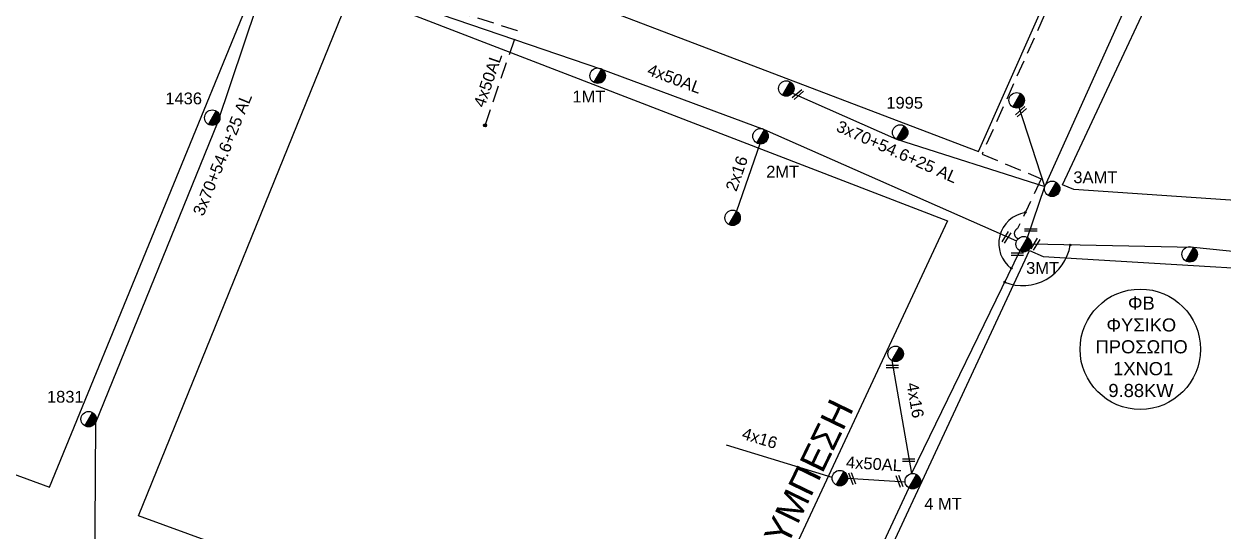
# Model space of a CAD drawing. Header units: millimetres. Extents: x 1421 to 7149, y 883 to 1925.
# Drawn here: x 5733.5 to 5916.5, y 1174.9 to 1252.2 of the extents above; entities that cross this region are included whole.
import ezdxf
from ezdxf.enums import TextEntityAlignment as Align

# ---------------------------------------------------------------- set-up
doc = ezdxf.new("R2010")
doc.units = ezdxf.units.MM
doc.linetypes.add('DASHED', pattern=[19.05, 12.7, -6.35])
for name, color, linetype in [('2x16', 7, 'Continuous'), ('Άγνωστα', 7, 'Continuous'), ('Γυμνά εναέρια ΧΤ (3Φ) 4x50AL', 7, 'Continuous'), ('Εναέρια παροχή ΧΤ 4x16', 7, 'SYN_LINE'), ('Καλώδια ΧΤ   3x150+50CU', 7, 'DASHED'), ('Καλώδια ΧΤ   3x150+70AL', 7, 'DASHED'), ('Μηχανική τομή', 7, 'Continuous'), ('Στύλος ΦΜ', 7, 'Continuous'), ('Στύλος ΦΜ @ 1', 7, 'Continuous'), ('Συνδέσεις', 7, 'Continuous'), ('Συνεστραμμένα ΧΤ   3x70+54.6+25 AL', 7, 'SYN_LINE'), ('Υπόβαθρο ΔΕΗ', 7, 'Continuous'), ('Υπόγεια καλώδια Παροχών ΧΤ   4x50AL', 7, 'DASHED')]:
    doc.layers.add(name, color=color, linetype=linetype)
doc.styles.add('arial', font='ARIAL.TTF')
doc.styles.get("Standard").update_dxf_attribs({"font": 'ARIAL.TTF'})
doc.linetypes.add('SYN_LINE', pattern='A,0.5,-0.0001,["/\\/\\/\\/",Standard,S=0.1,R=0,X=0,Y=-0.05],-0.25', length=0.7501)

# ---------------------------------------------------------------- blocks, each defined once
blk = doc.blocks.new('ΥΠΑΡΧΩΝ ΤΣΙΜΕΝΤΕΝΙΟΣ ΣΤΥΛΟΣ')
at = {"layer": 'Στύλος ΦΜ'}
blk.add_hatch(color=256, dxfattribs=at).paths.add_polyline_path([(-1.29, -2.28, 0.574793), (2.62, 0, 0.268822), (1.3, 2.27)])
blk.add_line((-1.29, -2.28), (1.3, 2.27), dxfattribs=at)
blk.add_circle((0, 0), 2.62, dxfattribs=at)
at = {"layer": 'Στύλος ΦΜ', "flags": 4}
for tag, p in [('ΑΡΙΘΜΟΣ', (-4.68, 8.05)), ('ΤΥΠΟΣ', (-4.91, 3.03))]:
    blk.add_attdef(tag, p, '', height=4, dxfattribs=at)
blk = doc.blocks.new('ΜΗΧΑΝΙΚΗ ΤΟΜΗ')
at = {"layer": 'Μηχανική τομή', "ltscale": 40}
for p, q in [((-3.67, 1.17), (3.91, 1.17)), ((3.91, -0.38), (-3.67, -0.38))]:
    blk.add_line(p, q, dxfattribs=at)
blk = doc.blocks.new('_ΣΥΝΔΕΣΗ')
at = {"layer": 'Συνδέσεις', "linetype": 'SYN_LINE', "ltscale": 40}
blk.add_hatch(color=256, dxfattribs=at).paths.add_polyline_path([(0.5, -0.01, 1), (-0.5, -0.01, 1)])
at = {"layer": 'Συνδέσεις'}
blk.add_circle((0, -0.01), 0.5, dxfattribs=at)

msp = doc.modelspace()

# ---------------------------------------------------------------- linework, layer by layer
at = {"layer": '2x16', "color": 151, "lineweight": -3, "ltscale": 0.1}
msp.add_lwpolyline([(5845.74, 1233.9), (5842.15, 1223.66)], dxfattribs=at)
at = {"layer": 'Άγνωστα', "lineweight": -3, "ltscale": 0.1}
msp.add_circle((5903.75, 1202.59), 9.18, dxfattribs=at)
at = {"layer": 'Γυμνά εναέρια ΧΤ (3Φ) 4x50AL', "color": 151, "lineweight": -3, "ltscale": 0.1}
msp.add_lwpolyline([(5783.87, 1258.24), (5821.59, 1245.33), (5846.41, 1236.1), (5884.89, 1219.1)], dxfattribs=at)
at = {"layer": 'Γυμνά εναέρια ΧΤ (3Φ) 4x50AL', "color": 62, "lineweight": -3, "ltscale": 0.1}
for points in [[(5885.39, 1217.6), (5868.85, 1183.62)], [(5867.88, 1182.3), (5859.1, 1182.86)], [(5868.47, 1181.43), (5856.98, 1156.77)]]:
    msp.add_lwpolyline(points, dxfattribs=at)
at = {"layer": 'Εναέρια παροχή ΧΤ 4x16', "color": 62, "linetype": 'Continuous', "lineweight": -3, "ltscale": 0.1}
for points in [[(5865.86, 1200.86), (5868.85, 1183.62)], [(5856.75, 1183.01), (5840.64, 1187.98)]]:
    msp.add_lwpolyline(points, dxfattribs=at)
at = {"layer": 'Καλώδια ΧΤ   3x150+50CU', "color": 151, "lineweight": -3, "ltscale": 0.2}
msp.add_lwpolyline([(5909.1, 1303.09, 0.95221), (5909.8, 1299.6), (5894.5, 1265.39, -0.740368), (5892.23, 1260.44), (5879.61, 1232.36), (5888.65, 1228.59), (5885.04, 1220.99), (5885.04, 1220.99, 0.723101), (5885.14, 1219.46)], format="xyb", dxfattribs=at)
at = {"layer": 'Καλώδια ΧΤ   3x150+70AL', "color": 151, "lineweight": -3, "ltscale": 0.2}
msp.add_line((5808.77, 1251.17), (5785.33, 1258.54), dxfattribs=at)
at = {"layer": 'Συνεστραμμένα ΧΤ   3x70+54.6+25 AL', "color": 6, "lineweight": -3, "ltscale": 15}
msp.add_lwpolyline([(5886.56, 1219.64), (5889.19, 1227.41), (5905.45, 1263.54), (5919.86, 1290.87), (5907.7, 1288.39)], dxfattribs=at)
at = {"layer": 'Συνεστραμμένα ΧΤ   3x70+54.6+25 AL', "color": 5, "lineweight": -3, "ltscale": 20}
msp.add_lwpolyline([(5771.03, 1261.14), (5762.98, 1237.01), (5744.41, 1191.37), (5744.26, 1167.51)], dxfattribs=at)
at = {"layer": 'Συνεστραμμένα ΧΤ   3x70+54.6+25 AL', "color": 6, "lineweight": -3, "ltscale": 20}
msp.add_lwpolyline([(5850.71, 1241.67), (5866.55, 1234.63), (5889.19, 1227.41), (5885.27, 1239.44)], dxfattribs=at)
at = {"layer": 'Συνεστραμμένα ΧΤ   3x70+54.6+25 AL', "color": 62, "lineweight": -3, "ltscale": 20}
msp.add_lwpolyline([(5940.25, 1215.23), (5911.87, 1218.09), (5887.15, 1218.6)], dxfattribs=at)
at = {"layer": 'Υπόβαθρο ΔΕΗ', "lineweight": -3, "ltscale": 0.2}
for points in [[(5930.15, 1224.44), (5893.63, 1226.94), (5891.87, 1227.69), (5934.06, 1317.84), (5966.74, 1315.75), (5930.15, 1224.44)], [(5694.66, 1222.44), (5686.55, 1200.19), (5737.38, 1181.55), (5770.22, 1261.74), (5681.87, 1296.42), (5650.54, 1213.48), (5678.93, 1202.98), (5689.05, 1229.31)], [(5787.46, 1267.69), (5879.05, 1232.76), (5892.16, 1262.26), (5809.57, 1291.57)], [(5838.48, 1145.24), (5750.99, 1177.17), (5783.47, 1257.27), (5874.37, 1222.19), (5838.48, 1145.24)], [(5896.41, 1131.34), (5874.44, 1139.19), (5871.32, 1131.96), (5850.73, 1139.94), (5886.86, 1217.63), (5888.95, 1216.72), (5943.27, 1213.47), (5954.24, 1241.34), (6033.61, 1200.49), (5987.76, 1121.5), (5916.12, 1103.3)]]:
    msp.add_lwpolyline(points, dxfattribs=at)
at = {"layer": 'Υπόβαθρο ΔΕΗ', "lineweight": -3}
for centre, radius, start, end in [((5886.95, 1218.71), 4.78, 99.0712, 232.966), ((5885.78, 1219.67), 7.38, 248.3819, 350.6666)]:
    msp.add_arc(centre, radius, start, end, dxfattribs=at)
at = {"layer": 'Υπόγεια καλώδια Παροχών ΧΤ   4x50AL', "color": 151, "lineweight": -3, "ltscale": 0.2}
msp.add_line((5803.82, 1236.74), (5808.77, 1251.17), dxfattribs=at)

# ---------------------------------------------------------------- block references
at = {"layer": 'Μηχανική τομή', "lineweight": -3}
for p, xscale, yscale, zscale, rotation in [((5851.48, 1241.55), 0.2499999999980199, 0.2499999999980199, 0.2499999999980199, 221.2692996901916), ((5885.52, 1238.92), 0.2499999999980199, 0.2499999999980199, 0.2499999999980199, 221.2692996901916), ((5887.09, 1220.88), 0.2499999999986238, 0.2499999999986238, 0.2499999999986238, 180.2484812249633), ((5883.27, 1219.74), 0.249999999998372, 0.249999999998372, 0.249999999998372, 238.2233097319096), ((5887.68, 1218.7), 0.249999999998372, 0.249999999998372, 0.249999999998372, 238.2233097319096), ((5885.02, 1217.2), 0.2499999999986239, 0.2499999999986239, 0.2499999999986239, 180.2484812249633), ((5865.96, 1200.06), 0.2499999999986239, 0.2499999999986239, 0.2499999999986239, 180.2484812249633), ((5868.46, 1185.76), 0.2499999999986239, 0.2499999999986239, 0.2499999999986239, 180.2484812249633), ((5859.9, 1182.86), 0.2499999999983369, 0.2499999999983369, 0.2499999999983369, 110.7123918091632), ((5867.14, 1182.45), 0.2499999999983369, 0.2499999999983369, 0.2499999999983369, 110.7123918091632)]:
    msp.add_blockref('ΜΗΧΑΝΙΚΗ ΤΟΜΗ', p, dxfattribs=dict(at, xscale=xscale, yscale=yscale, zscale=zscale, rotation=rotation))
at = {"layer": 'Στύλος ΦΜ @ 1', "lineweight": -3, "ltscale": 40}
ref = msp.add_blockref('ΥΠΑΡΧΩΝ ΤΣΙΜΕΝΤΕΝΙΟΣ ΣΤΥΛΟΣ', (5821, 1244.31), dxfattribs=dict(at, xscale=0.4499999999998181, yscale=0.4499999999998181, zscale=0.4499999999998181))
ref.add_attrib('ΤΥΠΟΣ', '1MT', (5817.14, 1240.23), dxfattribs={"layer": 'Στύλος ΦΜ', "height": 1.8, "flags": 4})
at = {"layer": 'Στύλος ΦΜ @ 1', "lineweight": -3, "ltscale": 40, "xscale": 0.4499999999998181, "yscale": 0.4499999999998181, "zscale": 0.4499999999998181}
for p in [(5849.76, 1242.36), (5884.9, 1240.56), (5841.57, 1222.63), (5911.28, 1217.07), (5866.44, 1201.89), (5857.93, 1182.93)]:
    msp.add_blockref('ΥΠΑΡΧΩΝ ΤΣΙΜΕΝΤΕΝΙΟΣ ΣΤΥΛΟΣ', p, dxfattribs=at)
at = {"layer": 'Στύλος ΦΜ @ 1', "lineweight": -3, "ltscale": 40}
ref = msp.add_blockref('ΥΠΑΡΧΩΝ ΤΣΙΜΕΝΤΕΝΙΟΣ ΣΤΥΛΟΣ', (5762.22, 1237.91), dxfattribs=dict(at, xscale=0.4499999999998181, yscale=0.4499999999998181, zscale=0.4499999999998181))
ref.add_attrib('ΑΡΙΘΜΟΣ', '1436', (5755.06, 1239.95), dxfattribs={"layer": 'Στύλος ΦΜ', "height": 1.8, "flags": 4})
ref = msp.add_blockref('ΥΠΑΡΧΩΝ ΤΣΙΜΕΝΤΕΝΙΟΣ ΣΤΥΛΟΣ', (5867.13, 1235.65), dxfattribs=dict(at, xscale=0.4499999999998181, yscale=0.4499999999998181, zscale=0.4499999999998181))
ref.add_attrib('ΑΡΙΘΜΟΣ', '1995', (5865.02, 1239.28), dxfattribs={"layer": 'Στύλος ΦΜ', "height": 1.8, "flags": 4})
ref = msp.add_blockref('ΥΠΑΡΧΩΝ ΤΣΙΜΕΝΤΕΝΙΟΣ ΣΤΥΛΟΣ', (5845.83, 1235.08), dxfattribs=dict(at, xscale=0.4499999999998181, yscale=0.4499999999998181, zscale=0.4499999999998181))
ref.add_attrib('ΤΥΠΟΣ', '2MT', (5846.7, 1228.78), dxfattribs={"layer": 'Στύλος ΦΜ', "height": 1.8, "flags": 4})
ref = msp.add_blockref('ΥΠΑΡΧΩΝ ΤΣΙΜΕΝΤΕΝΙΟΣ ΣΤΥΛΟΣ', (5890.31, 1227.05), dxfattribs=dict(at, xscale=0.4499999999998181, yscale=0.4499999999998181, zscale=0.4499999999998181))
ref.add_attrib('ΑΡΙΘΜΟΣ', '3AMT', (5893.54, 1227.92), dxfattribs={"layer": 'Στύλος ΦΜ', "height": 1.8, "flags": 4})
ref = msp.add_blockref('ΥΠΑΡΧΩΝ ΤΣΙΜΕΝΤΕΝΙΟΣ ΣΤΥΛΟΣ', (5885.97, 1218.62), dxfattribs=dict(at, xscale=0.4499999999998181, yscale=0.4499999999998181, zscale=0.4499999999998181))
ref.add_attrib('ΑΡΙΘΜΟΣ', '3MT', (5886.34, 1214.09), dxfattribs={"layer": 'Στύλος ΦΜ', "height": 1.8, "flags": 4})
ref = msp.add_blockref('ΥΠΑΡΧΩΝ ΤΣΙΜΕΝΤΕΝΙΟΣ ΣΤΥΛΟΣ', (5743.37, 1191.92), dxfattribs=dict(at, xscale=0.4499999999998181, yscale=0.4499999999998181, zscale=0.4499999999998181))
ref.add_attrib('ΑΡΙΘΜΟΣ', '1831', (5737.01, 1194.44), dxfattribs={"layer": 'Στύλος ΦΜ', "height": 1.8, "flags": 4})
ref = msp.add_blockref('ΥΠΑΡΧΩΝ ΤΣΙΜΕΝΤΕΝΙΟΣ ΣΤΥΛΟΣ', (5869.05, 1182.46), dxfattribs=dict(at, xscale=0.4499999999998181, yscale=0.4499999999998181, zscale=0.4499999999998181))
ref.add_attrib('ΑΡΙΘΜΟΣ', '4 MT', (5870.81, 1178.12), dxfattribs={"layer": 'Στύλος ΦΜ', "height": 1.8, "flags": 4})
at = {"layer": 'Συνδέσεις', "lineweight": -3}
for p, xscale, yscale, zscale in [((5803.82, 1236.75), 0.4777242751392805, 0.4777242751392805, 0.4777242751392805), ((5886.21, 1223.46), 0.25, 0.25, 0.25), ((5893.07, 1218.5), 0.25, 0.25, 0.25), ((5884.08, 1214.93), 0.25, 0.25, 0.25), ((5883.07, 1212.84), 0.25, 0.25, 0.25)]:
    msp.add_blockref('_ΣΥΝΔΕΣΗ', p, dxfattribs=dict(at, xscale=xscale, yscale=yscale, zscale=zscale))

# ---------------------------------------------------------------- texts
at = {"lineweight": -3, "ltscale": 40, "insert": (5836.75, 1154.49), "char_height": 4, "width": 64.8866, "attachment_point": 1, "rotation": 64.1643, "style": 'arial'}
msp.add_mtext('ΣΤΡ. ΡΟΥΜΠΕΣΗ', dxfattribs=at)
at = {"layer": 'Άγνωστα', "lineweight": -3, "ltscale": 0.1}
for s, rotation, p in [('4x50AL', 71.0626, (5804.24, 1243.67)), ('4x50AL', 339.5984, (5832.72, 1243.86)), (' 3x70+54.6+25 AL', 67.8654, (5763.63, 1231.98)), ('3x70+54.6+25 AL', 336.0378, (5866.66, 1232.72)), ('2x16', 70.7139, (5842.2, 1229.4))]:
    msp.add_text(s, height=1.8, rotation=rotation, dxfattribs=at).set_placement(p, align=Align.MIDDLE_CENTER)
at = {"layer": 'Άγνωστα', "lineweight": -3, "ltscale": 0.1, "insert": (5896.6, 1210.63), "char_height": 2, "width": 14.3587, "attachment_point": 1}
msp.add_mtext('\\pi5.2653;ΦΒ \\P\\pi1.9836;ΦΥΣΙΚΟ \\P\\pi0.3233;ΠΡΟΣΩΠΟ\\P\\pi3.0068;1ΧΝΟ1\\P\\pi2.2837;9.88KW', dxfattribs=at)
at = {"layer": 'Υπόβαθρο ΔΕΗ', "lineweight": -3, "ltscale": 0.1}
for s, rotation, p in [('4x16', 279.8285, (5869.44, 1194.81)), ('4x16', 342.8532, (5845.72, 1189.02)), ('4x50AL', 356.3952, (5863.14, 1185.11))]:
    msp.add_text(s, height=1.8, rotation=rotation, dxfattribs=at).set_placement(p, align=Align.MIDDLE_CENTER)

doc.saveas('drawing.dxf')
